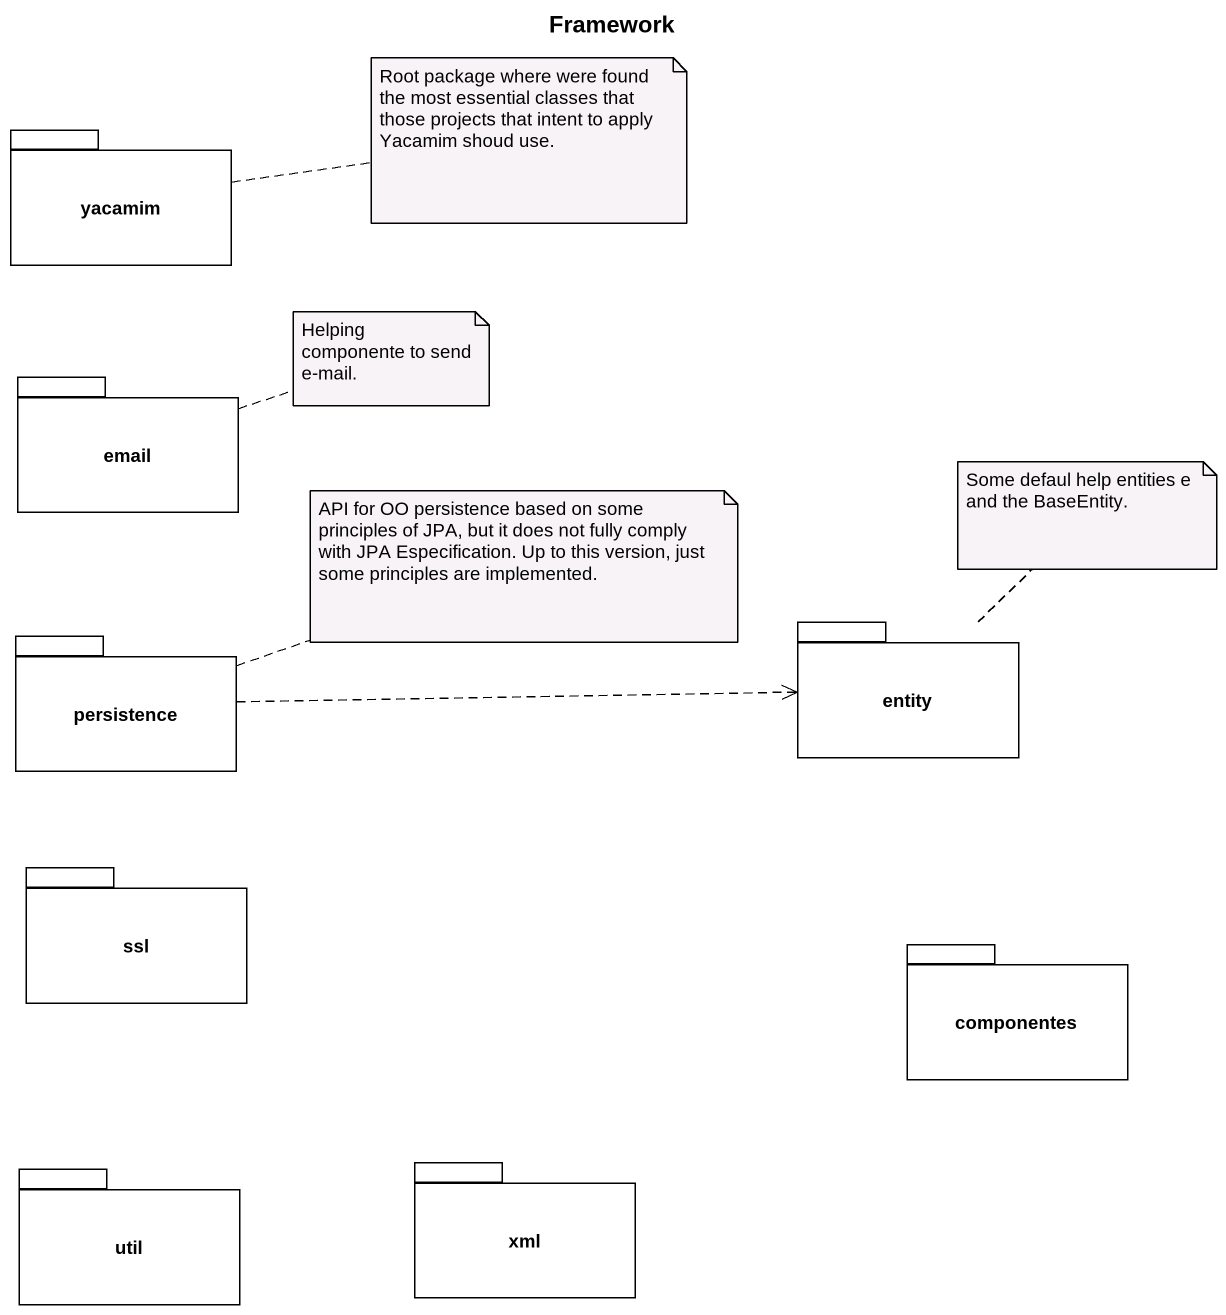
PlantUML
@startuml
title Framework
package yacamim {
}
package email {
}
package persistence {
}
package "entity" as entity_ {
}
package ssl {
}
package componentes {
}
package util {
}
package xml {
}
persistence .right.> entity_
note right of yacamim : Root package where were found the most essential classes that those projects that intent to apply Yacamim shoud use.
note right of email : Helping componente to send e-mail.
note right of persistence : API for OO persistence based on some principles of JPA, but it does not fully comply with JPA Especification. Up to this version, just some principles are implemented.
note top of entity_ : Some defaul help entities e and the BaseEntity.
@enduml
